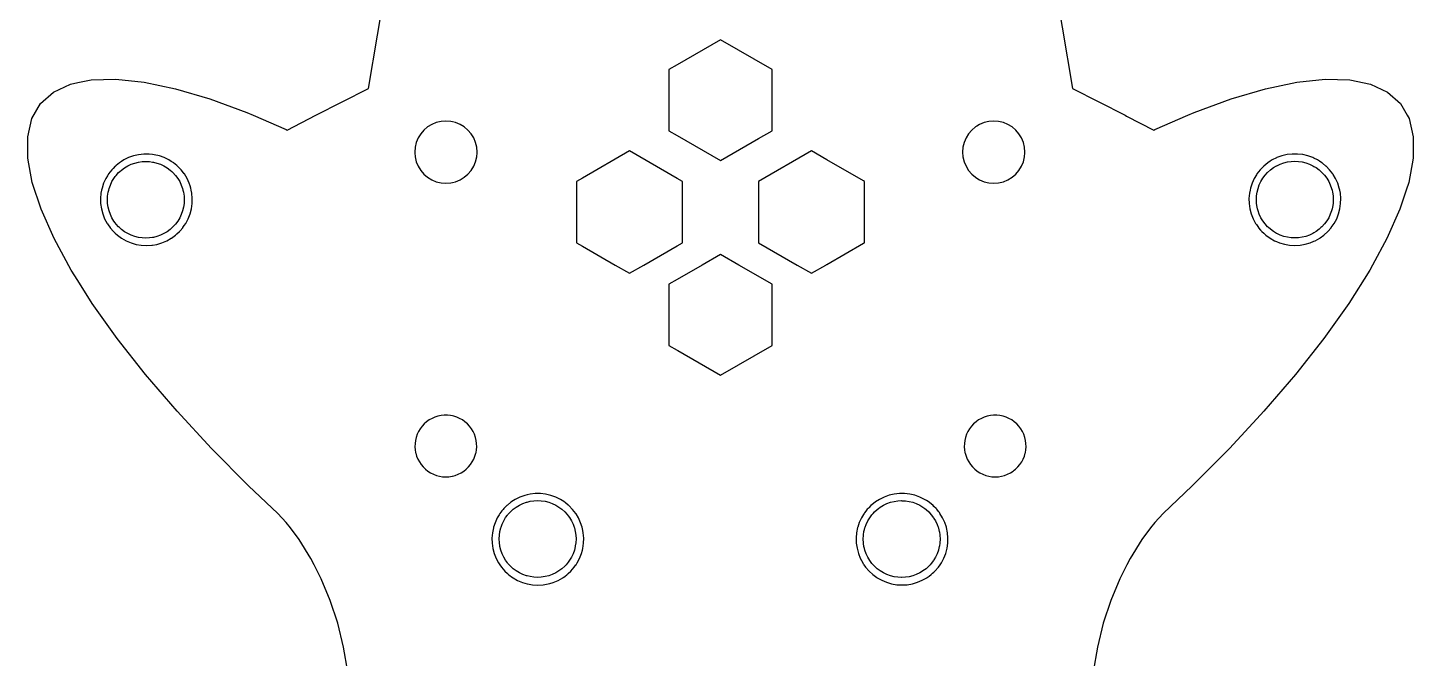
# Model space of a CAD drawing. Header units: millimetres. Extents: x 1 to 77, y 1 to 170.
# Drawn here: x 1 to 76.7, y 85.5 to 120 of the extents above; entities that cross this region are included whole.
import ezdxf

# ---------------------------------------------------------------- set-up
doc = ezdxf.new("R2010")
doc.units = ezdxf.units.MM

msp = doc.modelspace()

# ---------------------------------------------------------------- linework, layer by layer
for points in [[(18.502, 84.747), (18.27, 86.089), (17.949, 87.394), (17.542, 88.645), (17.052, 89.833), (16.662, 90.598), (16.484, 90.945), (15.845, 91.969), (15.358, 92.608), (15.138, 92.899), (14.679, 93.394), (13.08, 94.905), (11.052, 96.952), (9.165, 98.993), (7.44, 101.007), (5.89, 102.976), (4.532, 104.881), (3.736, 106.141), (3.379, 106.704), (2.442, 108.427), (1.729, 110.032), (1.25, 111.505), (1.005, 112.832), (1, 114.001), (1.233, 114.999), (1.705, 115.816), (2.406, 116.446), (3.333, 116.881), (3.736, 116.965), (4.476, 117.119), (5.825, 117.157), (7.367, 116.993), (9.085, 116.629), (10.965, 116.071), (12.987, 115.322), (13.33, 115.174), (15.134, 114.391), (15.18, 114.367), (16.76, 115.174), (19.634, 116.64), (20.119, 119.557), (20.755, 123.366)], [(18.502, 84.747), (18.27, 86.089), (17.949, 87.394), (17.542, 88.645), (17.052, 89.833), (16.662, 90.598), (16.484, 90.945), (15.845, 91.969), (15.358, 92.608), (15.138, 92.899), (14.679, 93.394), (13.08, 94.905), (11.052, 96.952), (9.165, 98.993), (7.44, 101.007), (5.89, 102.976), (4.532, 104.881), (3.736, 106.141), (3.379, 106.704), (2.442, 108.427), (1.729, 110.032), (1.25, 111.505), (1.005, 112.832), (1, 114.001), (1.233, 114.999), (1.705, 115.816), (2.406, 116.446), (3.333, 116.881), (3.736, 116.965), (4.476, 117.119), (5.825, 117.157), (7.367, 116.993), (9.085, 116.629), (10.965, 116.071), (12.987, 115.322), (13.33, 115.174), (15.134, 114.391), (15.18, 114.367), (16.76, 115.174), (19.634, 116.64), (20.119, 119.557), (20.755, 123.366)], [(56.997, 123.366), (58.117, 116.64), (60.992, 115.174), (61.08, 115.128), (62.571, 114.367), (62.618, 114.391), (64.42, 115.174), (64.764, 115.322), (66.787, 116.071), (68.665, 116.629), (69.272, 116.757), (70.383, 116.993), (71.925, 117.157), (73.274, 117.119), (74.417, 116.881), (75.344, 116.446), (76.046, 115.816), (76.415, 115.174), (76.516, 114.999), (76.75, 114.001), (76.744, 112.832), (76.5, 111.505), (76.36, 111.077), (76.019, 110.032), (75.308, 108.427), (74.522, 106.981), (74.371, 106.704), (73.218, 104.881), (71.86, 102.976), (70.31, 101.007), (69.272, 99.796), (68.584, 98.993), (68.396, 98.789), (66.698, 96.952), (64.67, 94.905), (63.072, 93.394), (62.613, 92.899), (62.392, 92.608), (61.907, 91.969), (61.268, 90.945), (61.09, 90.598), (60.699, 89.833), (60.209, 88.645), (59.802, 87.394), (59.481, 86.089), (59.249, 84.747)], [(56.997, 123.366), (58.117, 116.64), (60.992, 115.174), (61.08, 115.128), (62.571, 114.367), (62.618, 114.391), (64.42, 115.174), (64.764, 115.322), (66.787, 116.071), (68.665, 116.629), (69.272, 116.757), (70.383, 116.993), (71.925, 117.157), (73.274, 117.119), (74.417, 116.881), (75.344, 116.446), (76.046, 115.816), (76.415, 115.174), (76.516, 114.999), (76.75, 114.001), (76.744, 112.832), (76.5, 111.505), (76.36, 111.077), (76.019, 110.032), (75.308, 108.427), (74.522, 106.981), (74.371, 106.704), (73.218, 104.881), (71.86, 102.976), (70.31, 101.007), (69.272, 99.796), (68.584, 98.993), (68.396, 98.789), (66.698, 96.952), (64.67, 94.905), (63.072, 93.394), (62.613, 92.899), (62.392, 92.608), (61.907, 91.969), (61.268, 90.945), (61.09, 90.598), (60.699, 89.833), (60.209, 88.645), (59.802, 87.394), (59.481, 86.089), (59.249, 84.747)]]:
    msp.add_lwpolyline(points)
for points in [[(41.693, 114.468), (41.693, 117.672), (38.874, 119.299), (36.504, 117.931), (36.056, 117.672), (36.056, 114.327), (36.504, 114.07), (38.874, 112.7), (40.951, 113.899), (41.693, 114.327)], [(41.693, 114.468), (41.693, 117.672), (38.874, 119.299), (36.504, 117.931), (36.056, 117.672), (36.056, 114.327), (36.504, 114.07), (38.874, 112.7), (40.951, 113.899), (41.693, 114.327)], [(25.485, 113.686), (25.382, 113.932), (25.243, 114.16), (25.069, 114.362), (24.865, 114.537), (24.638, 114.675), (24.393, 114.778), (24.216, 114.821), (24.132, 114.84), (23.865, 114.861), (23.599, 114.84), (23.338, 114.778), (23.093, 114.675), (22.864, 114.537), (22.662, 114.362), (22.488, 114.16), (22.349, 113.932), (22.246, 113.686), (22.184, 113.425), (22.163, 113.159), (22.166, 113.126), (22.184, 112.893), (22.246, 112.632), (22.349, 112.386), (22.488, 112.159), (22.662, 111.956), (22.864, 111.781), (23.093, 111.642), (23.338, 111.54), (23.599, 111.478), (23.865, 111.457), (24.132, 111.478), (24.216, 111.497), (24.393, 111.54), (24.638, 111.642), (24.865, 111.781), (25.069, 111.956), (25.243, 112.159), (25.382, 112.386), (25.485, 112.632), (25.548, 112.893), (25.565, 113.126), (25.568, 113.159), (25.548, 113.425)], [(25.485, 113.686), (25.382, 113.932), (25.243, 114.16), (25.069, 114.362), (24.865, 114.537), (24.638, 114.675), (24.393, 114.778), (24.216, 114.821), (24.132, 114.84), (23.865, 114.861), (23.599, 114.84), (23.338, 114.778), (23.093, 114.675), (22.864, 114.537), (22.662, 114.362), (22.488, 114.16), (22.349, 113.932), (22.246, 113.686), (22.184, 113.425), (22.163, 113.159), (22.166, 113.126), (22.184, 112.893), (22.246, 112.632), (22.349, 112.386), (22.488, 112.159), (22.662, 111.956), (22.864, 111.781), (23.093, 111.642), (23.338, 111.54), (23.599, 111.478), (23.865, 111.457), (24.132, 111.478), (24.216, 111.497), (24.393, 111.54), (24.638, 111.642), (24.865, 111.781), (25.069, 111.956), (25.243, 112.159), (25.382, 112.386), (25.485, 112.632), (25.548, 112.893), (25.565, 113.126), (25.568, 113.159), (25.548, 113.425)], [(55.433, 113.686), (55.331, 113.932), (55.19, 114.16), (55.018, 114.362), (54.816, 114.537), (54.587, 114.675), (54.34, 114.778), (54.08, 114.84), (53.814, 114.861), (53.548, 114.84), (53.287, 114.778), (53.041, 114.675), (52.888, 114.582), (52.813, 114.537), (52.609, 114.362), (52.437, 114.16), (52.297, 113.932), (52.194, 113.686), (52.132, 113.425), (52.111, 113.159), (52.132, 112.893), (52.194, 112.632), (52.297, 112.386), (52.437, 112.159), (52.609, 111.956), (52.813, 111.781), (52.888, 111.735), (53.041, 111.642), (53.287, 111.54), (53.548, 111.478), (53.814, 111.457), (54.08, 111.478), (54.34, 111.54), (54.587, 111.642), (54.816, 111.781), (55.018, 111.956), (55.19, 112.159), (55.331, 112.386), (55.433, 112.632), (55.496, 112.893), (55.513, 113.126), (55.516, 113.159), (55.496, 113.425)], [(55.433, 113.686), (55.331, 113.932), (55.19, 114.16), (55.018, 114.362), (54.816, 114.537), (54.587, 114.675), (54.34, 114.778), (54.08, 114.84), (53.814, 114.861), (53.548, 114.84), (53.287, 114.778), (53.041, 114.675), (52.888, 114.582), (52.813, 114.537), (52.609, 114.362), (52.437, 114.16), (52.297, 113.932), (52.194, 113.686), (52.132, 113.425), (52.111, 113.159), (52.132, 112.893), (52.194, 112.632), (52.297, 112.386), (52.437, 112.159), (52.609, 111.956), (52.813, 111.781), (52.888, 111.735), (53.041, 111.642), (53.287, 111.54), (53.548, 111.478), (53.814, 111.457), (54.08, 111.478), (54.34, 111.54), (54.587, 111.642), (54.816, 111.781), (55.018, 111.956), (55.19, 112.159), (55.331, 112.386), (55.433, 112.632), (55.496, 112.893), (55.513, 113.126), (55.516, 113.159), (55.496, 113.425)], [(9.152, 112.427), (8.966, 112.579), (8.954, 112.587), (8.848, 112.655), (8.724, 112.733), (8.468, 112.86), (8.198, 112.955), (7.92, 113.02), (7.831, 113.031), (7.634, 113.053), (7.346, 113.053), (7.062, 113.02), (6.783, 112.955), (6.513, 112.86), (6.256, 112.733), (6.132, 112.655), (6.015, 112.579), (6.012, 112.577), (5.837, 112.434), (5.793, 112.398), (5.784, 112.389), (5.665, 112.267), (5.593, 112.193), (5.511, 112.087), (5.418, 111.967), (5.372, 111.89), (5.358, 111.868), (5.27, 111.723), (5.151, 111.463), (5.062, 111.19), (5.04, 111.077), (5.005, 110.91), (4.98, 110.626), (4.988, 110.341), (5.028, 110.057), (5.101, 109.781), (5.206, 109.516), (5.34, 109.262), (5.358, 109.236), (5.427, 109.136), (5.5, 109.029), (5.503, 109.026), (5.69, 108.81), (5.784, 108.724), (5.901, 108.617), (6.127, 108.454), (6.134, 108.449), (6.383, 108.308), (6.648, 108.198), (6.922, 108.117), (7.204, 108.069), (7.49, 108.052), (7.778, 108.069), (7.831, 108.078), (8.059, 108.117), (8.334, 108.198), (8.598, 108.308), (8.848, 108.449), (8.855, 108.454), (9.08, 108.617), (9.152, 108.683), (9.291, 108.81), (9.335, 108.861), (9.48, 109.026), (9.481, 109.029), (9.558, 109.142), (9.641, 109.262), (9.774, 109.516), (9.879, 109.781), (9.881, 109.785), (9.952, 110.057), (9.992, 110.341), (10, 110.626), (9.976, 110.91), (9.943, 111.077), (9.919, 111.19), (9.881, 111.309), (9.83, 111.463), (9.711, 111.723), (9.564, 111.967), (9.558, 111.974), (9.459, 112.102), (9.389, 112.193), (9.187, 112.398)], [(9.152, 112.427), (8.966, 112.579), (8.954, 112.587), (8.848, 112.655), (8.724, 112.733), (8.468, 112.86), (8.198, 112.955), (7.92, 113.02), (7.831, 113.031), (7.634, 113.053), (7.346, 113.053), (7.062, 113.02), (6.783, 112.955), (6.513, 112.86), (6.256, 112.733), (6.132, 112.655), (6.015, 112.579), (6.012, 112.577), (5.837, 112.434), (5.793, 112.398), (5.784, 112.389), (5.665, 112.267), (5.593, 112.193), (5.511, 112.087), (5.418, 111.967), (5.372, 111.89), (5.358, 111.868), (5.27, 111.723), (5.151, 111.463), (5.062, 111.19), (5.04, 111.077), (5.005, 110.91), (4.98, 110.626), (4.988, 110.341), (5.028, 110.057), (5.101, 109.781), (5.206, 109.516), (5.34, 109.262), (5.358, 109.236), (5.427, 109.136), (5.5, 109.029), (5.503, 109.026), (5.69, 108.81), (5.784, 108.724), (5.901, 108.617), (6.127, 108.454), (6.134, 108.449), (6.383, 108.308), (6.648, 108.198), (6.922, 108.117), (7.204, 108.069), (7.49, 108.052), (7.778, 108.069), (7.831, 108.078), (8.059, 108.117), (8.334, 108.198), (8.598, 108.308), (8.848, 108.449), (8.855, 108.454), (9.08, 108.617), (9.152, 108.683), (9.291, 108.81), (9.335, 108.861), (9.48, 109.026), (9.481, 109.029), (9.558, 109.142), (9.641, 109.262), (9.774, 109.516), (9.879, 109.781), (9.881, 109.785), (9.952, 110.057), (9.992, 110.341), (10, 110.626), (9.976, 110.91), (9.943, 111.077), (9.919, 111.19), (9.881, 111.309), (9.83, 111.463), (9.711, 111.723), (9.564, 111.967), (9.558, 111.974), (9.459, 112.102), (9.389, 112.193), (9.187, 112.398)], [(31.326, 111.737), (31.003, 111.551), (31.003, 108.205), (31.326, 108.019), (33.124, 106.981), (33.901, 106.532), (34.678, 106.981), (36.504, 108.035), (36.799, 108.205), (36.799, 111.551), (36.504, 111.722), (33.901, 113.224)], [(31.326, 111.737), (31.003, 111.551), (31.003, 108.205), (31.326, 108.019), (33.124, 106.981), (33.901, 106.532), (34.678, 106.981), (36.504, 108.035), (36.799, 108.205), (36.799, 111.551), (36.504, 111.722), (33.901, 113.224)], [(44.697, 107.021), (46.693, 108.175), (46.747, 108.205), (46.747, 111.551), (46.693, 111.582), (44.697, 112.735), (43.849, 113.224), (40.951, 111.551), (40.951, 108.205), (43.071, 106.981), (43.849, 106.532), (44.626, 106.981), (44.673, 107.009)], [(44.697, 107.021), (46.693, 108.175), (46.747, 108.205), (46.747, 111.551), (46.693, 111.582), (44.697, 112.735), (43.849, 113.224), (40.951, 111.551), (40.951, 108.205), (43.071, 106.981), (43.849, 106.532), (44.626, 106.981), (44.673, 107.009)], [(71.785, 112.554), (71.752, 112.58), (71.622, 112.663), (71.511, 112.735), (71.32, 112.828), (71.254, 112.86), (70.984, 112.956), (70.704, 113.021), (70.42, 113.054), (70.132, 113.054), (69.848, 113.021), (69.569, 112.956), (69.299, 112.86), (69.272, 112.848), (69.041, 112.735), (68.93, 112.663), (68.8, 112.58), (68.578, 112.4), (68.38, 112.194), (68.203, 111.969), (68.173, 111.919), (68.054, 111.723), (67.936, 111.464), (67.849, 111.191), (67.826, 111.077), (67.793, 110.912), (67.766, 110.628), (67.775, 110.341), (67.814, 110.058), (67.816, 110.053), (67.888, 109.783), (67.992, 109.517), (68.126, 109.263), (68.173, 109.194), (68.244, 109.091), (68.287, 109.029), (68.289, 109.028), (68.406, 108.891), (68.475, 108.811), (68.571, 108.723), (68.687, 108.619), (68.757, 108.567), (68.901, 108.464), (68.918, 108.45), (69.168, 108.31), (69.272, 108.266), (69.432, 108.198), (69.708, 108.118), (69.99, 108.07), (70.276, 108.053), (70.563, 108.07), (70.845, 108.118), (71.121, 108.198), (71.32, 108.282), (71.384, 108.31), (71.635, 108.45), (71.652, 108.464), (71.866, 108.619), (72.077, 108.811), (72.265, 109.028), (72.266, 109.029), (72.373, 109.185), (72.427, 109.263), (72.561, 109.517), (72.664, 109.783), (72.736, 110.053), (72.737, 110.058), (72.778, 110.341), (72.786, 110.628), (72.762, 110.912), (72.729, 111.077), (72.705, 111.191), (72.616, 111.464), (72.497, 111.723), (72.373, 111.928), (72.348, 111.969), (72.173, 112.194), (71.978, 112.397), (71.974, 112.4)], [(71.785, 112.554), (71.752, 112.58), (71.622, 112.663), (71.511, 112.735), (71.32, 112.828), (71.254, 112.86), (70.984, 112.956), (70.704, 113.021), (70.42, 113.054), (70.132, 113.054), (69.848, 113.021), (69.569, 112.956), (69.299, 112.86), (69.272, 112.848), (69.041, 112.735), (68.93, 112.663), (68.8, 112.58), (68.578, 112.4), (68.38, 112.194), (68.203, 111.969), (68.173, 111.919), (68.054, 111.723), (67.936, 111.464), (67.849, 111.191), (67.826, 111.077), (67.793, 110.912), (67.766, 110.628), (67.775, 110.341), (67.814, 110.058), (67.816, 110.053), (67.888, 109.783), (67.992, 109.517), (68.126, 109.263), (68.173, 109.194), (68.244, 109.091), (68.287, 109.029), (68.289, 109.028), (68.406, 108.891), (68.475, 108.811), (68.571, 108.723), (68.687, 108.619), (68.757, 108.567), (68.901, 108.464), (68.918, 108.45), (69.168, 108.31), (69.272, 108.266), (69.432, 108.198), (69.708, 108.118), (69.99, 108.07), (70.276, 108.053), (70.563, 108.07), (70.845, 108.118), (71.121, 108.198), (71.32, 108.282), (71.384, 108.31), (71.635, 108.45), (71.652, 108.464), (71.866, 108.619), (72.077, 108.811), (72.265, 109.028), (72.266, 109.029), (72.373, 109.185), (72.427, 109.263), (72.561, 109.517), (72.664, 109.783), (72.736, 110.053), (72.737, 110.058), (72.778, 110.341), (72.786, 110.628), (72.762, 110.912), (72.729, 111.077), (72.705, 111.191), (72.616, 111.464), (72.497, 111.723), (72.373, 111.928), (72.348, 111.969), (72.173, 112.194), (71.978, 112.397), (71.974, 112.4)], [(9.468, 111.163), (9.489, 111.077), (9.518, 110.964), (9.548, 110.76), (9.558, 110.555), (9.548, 110.348), (9.518, 110.144), (9.468, 109.944), (9.398, 109.751), (9.31, 109.565), (9.204, 109.387), (9.083, 109.222), (8.943, 109.069), (8.899, 109.029), (8.791, 108.93), (8.625, 108.807), (8.447, 108.702), (8.261, 108.613), (8.068, 108.544), (7.869, 108.494), (7.831, 108.489), (7.665, 108.464), (7.458, 108.454), (7.253, 108.464), (7.049, 108.494), (6.849, 108.544), (6.655, 108.613), (6.468, 108.702), (6.292, 108.807), (6.125, 108.93), (6.017, 109.029), (5.972, 109.069), (5.835, 109.222), (5.784, 109.291), (5.712, 109.387), (5.606, 109.565), (5.518, 109.751), (5.449, 109.944), (5.399, 110.144), (5.367, 110.348), (5.358, 110.555), (5.367, 110.76), (5.399, 110.964), (5.428, 111.077), (5.449, 111.163), (5.518, 111.358), (5.606, 111.544), (5.712, 111.72), (5.784, 111.818), (5.835, 111.887), (5.972, 112.039), (6.043, 112.102), (6.125, 112.178), (6.292, 112.301), (6.468, 112.407), (6.655, 112.495), (6.849, 112.564), (7.049, 112.613), (7.253, 112.644), (7.458, 112.655), (7.665, 112.644), (7.831, 112.619), (7.869, 112.613), (8.068, 112.564), (8.261, 112.495), (8.447, 112.407), (8.625, 112.301), (8.791, 112.178), (8.873, 112.102), (8.943, 112.039), (9.083, 111.887), (9.204, 111.72), (9.31, 111.544), (9.398, 111.358)], [(9.468, 111.163), (9.489, 111.077), (9.518, 110.964), (9.548, 110.76), (9.558, 110.555), (9.548, 110.348), (9.518, 110.144), (9.468, 109.944), (9.398, 109.751), (9.31, 109.565), (9.204, 109.387), (9.083, 109.222), (8.943, 109.069), (8.899, 109.029), (8.791, 108.93), (8.625, 108.807), (8.447, 108.702), (8.261, 108.613), (8.068, 108.544), (7.869, 108.494), (7.831, 108.489), (7.665, 108.464), (7.458, 108.454), (7.253, 108.464), (7.049, 108.494), (6.849, 108.544), (6.655, 108.613), (6.468, 108.702), (6.292, 108.807), (6.125, 108.93), (6.017, 109.029), (5.972, 109.069), (5.835, 109.222), (5.784, 109.291), (5.712, 109.387), (5.606, 109.565), (5.518, 109.751), (5.449, 109.944), (5.399, 110.144), (5.367, 110.348), (5.358, 110.555), (5.367, 110.76), (5.399, 110.964), (5.428, 111.077), (5.449, 111.163), (5.518, 111.358), (5.606, 111.544), (5.712, 111.72), (5.784, 111.818), (5.835, 111.887), (5.972, 112.039), (6.043, 112.102), (6.125, 112.178), (6.292, 112.301), (6.468, 112.407), (6.655, 112.495), (6.849, 112.564), (7.049, 112.613), (7.253, 112.644), (7.458, 112.655), (7.665, 112.644), (7.831, 112.619), (7.869, 112.613), (8.068, 112.564), (8.261, 112.495), (8.447, 112.407), (8.625, 112.301), (8.791, 112.178), (8.873, 112.102), (8.943, 112.039), (9.083, 111.887), (9.204, 111.72), (9.31, 111.544), (9.398, 111.358)], [(72.284, 111.172), (72.307, 111.077), (72.333, 110.972), (72.364, 110.769), (72.373, 110.563), (72.364, 110.357), (72.333, 110.153), (72.308, 110.053), (72.284, 109.954), (72.213, 109.759), (72.125, 109.574), (72.019, 109.397), (71.896, 109.232), (71.759, 109.079), (71.703, 109.029), (71.606, 108.94), (71.44, 108.817), (71.32, 108.745), (71.262, 108.712), (71.077, 108.624), (70.884, 108.554), (70.682, 108.504), (70.478, 108.473), (70.273, 108.464), (70.066, 108.473), (69.864, 108.504), (69.664, 108.554), (69.47, 108.624), (69.284, 108.712), (69.272, 108.718), (69.107, 108.817), (68.94, 108.94), (68.841, 109.029), (68.788, 109.079), (68.65, 109.232), (68.527, 109.397), (68.421, 109.574), (68.333, 109.759), (68.264, 109.954), (68.239, 110.053), (68.214, 110.153), (68.182, 110.357), (68.173, 110.563), (68.182, 110.769), (68.214, 110.972), (68.263, 111.165), (68.264, 111.172), (68.333, 111.366), (68.421, 111.553), (68.527, 111.73), (68.65, 111.895), (68.788, 112.048), (68.94, 112.186), (69.107, 112.31), (69.272, 112.409), (69.284, 112.415), (69.47, 112.503), (69.664, 112.572), (69.864, 112.623), (70.066, 112.653), (70.273, 112.663), (70.478, 112.653), (70.682, 112.623), (70.884, 112.572), (71.077, 112.503), (71.262, 112.415), (71.32, 112.382), (71.44, 112.31), (71.606, 112.186), (71.759, 112.048), (71.896, 111.895), (72.019, 111.73), (72.125, 111.553), (72.213, 111.366)], [(72.284, 111.172), (72.307, 111.077), (72.333, 110.972), (72.364, 110.769), (72.373, 110.563), (72.364, 110.357), (72.333, 110.153), (72.308, 110.053), (72.284, 109.954), (72.213, 109.759), (72.125, 109.574), (72.019, 109.397), (71.896, 109.232), (71.759, 109.079), (71.703, 109.029), (71.606, 108.94), (71.44, 108.817), (71.32, 108.745), (71.262, 108.712), (71.077, 108.624), (70.884, 108.554), (70.682, 108.504), (70.478, 108.473), (70.273, 108.464), (70.066, 108.473), (69.864, 108.504), (69.664, 108.554), (69.47, 108.624), (69.284, 108.712), (69.272, 108.718), (69.107, 108.817), (68.94, 108.94), (68.841, 109.029), (68.788, 109.079), (68.65, 109.232), (68.527, 109.397), (68.421, 109.574), (68.333, 109.759), (68.264, 109.954), (68.239, 110.053), (68.214, 110.153), (68.182, 110.357), (68.173, 110.563), (68.182, 110.769), (68.214, 110.972), (68.263, 111.165), (68.264, 111.172), (68.333, 111.366), (68.421, 111.553), (68.527, 111.73), (68.65, 111.895), (68.788, 112.048), (68.94, 112.186), (69.107, 112.31), (69.272, 112.409), (69.284, 112.415), (69.47, 112.503), (69.664, 112.572), (69.864, 112.623), (70.066, 112.653), (70.273, 112.663), (70.478, 112.653), (70.682, 112.623), (70.884, 112.572), (71.077, 112.503), (71.262, 112.415), (71.32, 112.382), (71.44, 112.31), (71.606, 112.186), (71.759, 112.048), (71.896, 111.895), (72.019, 111.73), (72.125, 111.553), (72.213, 111.366)], [(41.693, 105.932), (39.876, 106.981), (38.874, 107.56), (37.874, 106.981), (36.504, 106.19), (36.056, 105.932), (36.056, 102.588), (36.504, 102.329), (36.536, 102.311), (38.874, 100.962), (41.693, 102.588)], [(41.693, 105.932), (39.876, 106.981), (38.874, 107.56), (37.874, 106.981), (36.504, 106.19), (36.056, 105.932), (36.056, 102.588), (36.504, 102.329), (36.536, 102.311), (38.874, 100.962), (41.693, 102.588)], [(25.349, 97.885), (25.259, 98.034), (25.155, 98.173), (25.038, 98.301), (24.907, 98.414), (24.765, 98.516), (24.615, 98.601), (24.455, 98.67), (24.289, 98.724), (24.216, 98.739), (24.118, 98.76), (23.946, 98.778), (23.773, 98.778), (23.599, 98.76), (23.429, 98.724), (23.263, 98.67), (23.104, 98.601), (22.953, 98.516), (22.811, 98.414), (22.68, 98.301), (22.563, 98.173), (22.458, 98.034), (22.368, 97.885), (22.313, 97.765), (22.295, 97.728), (22.237, 97.562), (22.197, 97.393), (22.175, 97.222), (22.171, 97.047), (22.184, 96.875), (22.208, 96.741), (22.215, 96.704), (22.264, 96.537), (22.328, 96.376), (22.411, 96.222), (22.507, 96.077), (22.621, 95.945), (22.745, 95.822), (22.877, 95.717), (22.88, 95.714), (23.027, 95.622), (23.183, 95.544), (23.345, 95.483), (23.513, 95.439), (23.684, 95.411), (23.859, 95.403), (24.032, 95.411), (24.204, 95.439), (24.216, 95.442), (24.372, 95.483), (24.535, 95.544), (24.69, 95.622), (24.836, 95.714), (24.973, 95.822), (25.098, 95.945), (25.208, 96.077), (25.306, 96.222), (25.388, 96.376), (25.452, 96.537), (25.502, 96.704), (25.509, 96.741), (25.534, 96.875), (25.546, 97.047), (25.542, 97.222), (25.52, 97.393), (25.48, 97.562), (25.423, 97.728)], [(25.349, 97.885), (25.259, 98.034), (25.155, 98.173), (25.038, 98.301), (24.907, 98.414), (24.765, 98.516), (24.615, 98.601), (24.455, 98.67), (24.289, 98.724), (24.216, 98.739), (24.118, 98.76), (23.946, 98.778), (23.773, 98.778), (23.599, 98.76), (23.429, 98.724), (23.263, 98.67), (23.104, 98.601), (22.953, 98.516), (22.811, 98.414), (22.68, 98.301), (22.563, 98.173), (22.458, 98.034), (22.368, 97.885), (22.313, 97.765), (22.295, 97.728), (22.237, 97.562), (22.197, 97.393), (22.175, 97.222), (22.171, 97.047), (22.184, 96.875), (22.208, 96.741), (22.215, 96.704), (22.264, 96.537), (22.328, 96.376), (22.411, 96.222), (22.507, 96.077), (22.621, 95.945), (22.745, 95.822), (22.877, 95.717), (22.88, 95.714), (23.027, 95.622), (23.183, 95.544), (23.345, 95.483), (23.513, 95.439), (23.684, 95.411), (23.859, 95.403), (24.032, 95.411), (24.204, 95.439), (24.216, 95.442), (24.372, 95.483), (24.535, 95.544), (24.69, 95.622), (24.836, 95.714), (24.973, 95.822), (25.098, 95.945), (25.208, 96.077), (25.306, 96.222), (25.388, 96.376), (25.452, 96.537), (25.502, 96.704), (25.509, 96.741), (25.534, 96.875), (25.546, 97.047), (25.542, 97.222), (25.52, 97.393), (25.48, 97.562), (25.423, 97.728)], [(55.383, 97.885), (55.292, 98.034), (55.189, 98.173), (55.07, 98.301), (54.939, 98.414), (54.936, 98.417), (54.798, 98.516), (54.647, 98.601), (54.488, 98.67), (54.322, 98.724), (54.151, 98.76), (53.979, 98.778), (53.806, 98.778), (53.632, 98.76), (53.462, 98.724), (53.297, 98.67), (53.137, 98.601), (52.985, 98.516), (52.888, 98.446), (52.844, 98.414), (52.714, 98.301), (52.596, 98.173), (52.491, 98.034), (52.403, 97.885), (52.328, 97.728), (52.27, 97.562), (52.231, 97.393), (52.208, 97.222), (52.204, 97.047), (52.218, 96.875), (52.241, 96.741), (52.248, 96.704), (52.298, 96.537), (52.363, 96.376), (52.445, 96.222), (52.542, 96.077), (52.653, 95.945), (52.777, 95.822), (52.888, 95.735), (52.914, 95.714), (53.061, 95.622), (53.216, 95.544), (53.38, 95.483), (53.547, 95.439), (53.718, 95.411), (53.892, 95.403), (54.066, 95.411), (54.238, 95.439), (54.407, 95.483), (54.568, 95.544), (54.725, 95.622), (54.871, 95.714), (54.936, 95.765), (55.007, 95.822), (55.131, 95.945), (55.243, 96.077), (55.341, 96.222), (55.421, 96.376), (55.487, 96.537), (55.536, 96.704), (55.543, 96.741), (55.567, 96.875), (55.581, 97.047), (55.576, 97.222), (55.553, 97.393), (55.513, 97.562), (55.456, 97.728)], [(55.383, 97.885), (55.292, 98.034), (55.189, 98.173), (55.07, 98.301), (54.939, 98.414), (54.936, 98.417), (54.798, 98.516), (54.647, 98.601), (54.488, 98.67), (54.322, 98.724), (54.151, 98.76), (53.979, 98.778), (53.806, 98.778), (53.632, 98.76), (53.462, 98.724), (53.297, 98.67), (53.137, 98.601), (52.985, 98.516), (52.888, 98.446), (52.844, 98.414), (52.714, 98.301), (52.596, 98.173), (52.491, 98.034), (52.403, 97.885), (52.328, 97.728), (52.27, 97.562), (52.231, 97.393), (52.208, 97.222), (52.204, 97.047), (52.218, 96.875), (52.241, 96.741), (52.248, 96.704), (52.298, 96.537), (52.363, 96.376), (52.445, 96.222), (52.542, 96.077), (52.653, 95.945), (52.777, 95.822), (52.888, 95.735), (52.914, 95.714), (53.061, 95.622), (53.216, 95.544), (53.38, 95.483), (53.547, 95.439), (53.718, 95.411), (53.892, 95.403), (54.066, 95.411), (54.238, 95.439), (54.407, 95.483), (54.568, 95.544), (54.725, 95.622), (54.871, 95.714), (54.936, 95.765), (55.007, 95.822), (55.131, 95.945), (55.243, 96.077), (55.341, 96.222), (55.421, 96.376), (55.487, 96.537), (55.536, 96.704), (55.543, 96.741), (55.567, 96.875), (55.581, 97.047), (55.576, 97.222), (55.553, 97.393), (55.513, 97.562), (55.456, 97.728)], [(26.924, 93.537), (26.817, 93.398), (26.777, 93.333), (26.775, 93.331), (26.668, 93.154), (26.549, 92.893), (26.469, 92.645), (26.461, 92.622), (26.405, 92.341), (26.378, 92.057), (26.387, 91.772), (26.409, 91.622), (26.428, 91.488), (26.501, 91.212), (26.604, 90.945), (26.739, 90.693), (26.775, 90.641), (26.804, 90.598), (26.901, 90.457), (27.088, 90.241), (27.229, 90.114), (27.3, 90.048), (27.497, 89.906), (27.532, 89.88), (27.781, 89.739), (28.044, 89.629), (28.312, 89.55), (28.32, 89.548), (28.602, 89.499), (28.889, 89.483), (29.174, 89.499), (29.457, 89.548), (29.545, 89.574), (29.732, 89.629), (29.996, 89.739), (30.247, 89.88), (30.281, 89.906), (30.36, 89.962), (30.382, 89.979), (30.478, 90.048), (30.546, 90.111), (30.689, 90.241), (30.876, 90.457), (30.973, 90.598), (30.976, 90.6), (31.038, 90.693), (31.173, 90.945), (31.276, 91.212), (31.326, 91.398), (31.349, 91.488), (31.368, 91.622), (31.39, 91.772), (31.399, 92.057), (31.374, 92.341), (31.326, 92.582), (31.317, 92.622), (31.309, 92.645), (31.228, 92.893), (31.109, 93.154), (30.976, 93.375), (30.96, 93.398), (30.785, 93.624), (30.586, 93.829), (30.546, 93.862), (30.398, 93.982), (30.364, 94.01), (30.36, 94.013), (30.215, 94.105), (30.123, 94.164), (29.866, 94.291), (29.596, 94.386), (29.316, 94.452), (29.032, 94.484), (28.746, 94.484), (28.461, 94.452), (28.312, 94.416), (28.182, 94.386), (27.912, 94.291), (27.655, 94.164), (27.562, 94.105), (27.413, 94.01), (27.229, 93.86), (27.191, 93.829), (27.034, 93.67), (26.992, 93.624)], [(26.924, 93.537), (26.817, 93.398), (26.777, 93.333), (26.775, 93.331), (26.668, 93.154), (26.549, 92.893), (26.469, 92.645), (26.461, 92.622), (26.405, 92.341), (26.378, 92.057), (26.387, 91.772), (26.409, 91.622), (26.428, 91.488), (26.501, 91.212), (26.604, 90.945), (26.739, 90.693), (26.775, 90.641), (26.804, 90.598), (26.901, 90.457), (27.088, 90.241), (27.229, 90.114), (27.3, 90.048), (27.497, 89.906), (27.532, 89.88), (27.781, 89.739), (28.044, 89.629), (28.312, 89.55), (28.32, 89.548), (28.602, 89.499), (28.889, 89.483), (29.174, 89.499), (29.457, 89.548), (29.545, 89.574), (29.732, 89.629), (29.996, 89.739), (30.247, 89.88), (30.281, 89.906), (30.36, 89.962), (30.382, 89.979), (30.478, 90.048), (30.546, 90.111), (30.689, 90.241), (30.876, 90.457), (30.973, 90.598), (30.976, 90.6), (31.038, 90.693), (31.173, 90.945), (31.276, 91.212), (31.326, 91.398), (31.349, 91.488), (31.368, 91.622), (31.39, 91.772), (31.399, 92.057), (31.374, 92.341), (31.326, 92.582), (31.317, 92.622), (31.309, 92.645), (31.228, 92.893), (31.109, 93.154), (30.976, 93.375), (30.96, 93.398), (30.785, 93.624), (30.586, 93.829), (30.546, 93.862), (30.398, 93.982), (30.364, 94.01), (30.36, 94.013), (30.215, 94.105), (30.123, 94.164), (29.866, 94.291), (29.596, 94.386), (29.316, 94.452), (29.032, 94.484), (28.746, 94.484), (28.461, 94.452), (28.312, 94.416), (28.182, 94.386), (27.912, 94.291), (27.655, 94.164), (27.562, 94.105), (27.413, 94.01), (27.229, 93.86), (27.191, 93.829), (27.034, 93.67), (26.992, 93.624)], [(27.129, 93.172), (27.229, 93.305), (27.251, 93.337), (27.39, 93.49), (27.541, 93.628), (27.598, 93.67), (27.708, 93.752), (27.885, 93.857), (28.071, 93.945), (28.265, 94.014), (28.312, 94.026), (28.465, 94.065), (28.669, 94.095), (28.875, 94.105), (29.079, 94.095), (29.283, 94.065), (29.485, 94.014), (29.677, 93.945), (29.865, 93.857), (30.041, 93.752), (30.207, 93.628), (30.36, 93.49), (30.497, 93.337), (30.546, 93.273), (30.621, 93.172), (30.727, 92.995), (30.816, 92.808), (30.873, 92.645), (30.885, 92.614), (30.934, 92.414), (30.965, 92.21), (30.976, 92.006), (30.965, 91.799), (30.938, 91.622), (30.934, 91.595), (30.885, 91.396), (30.816, 91.201), (30.727, 91.015), (30.621, 90.839), (30.546, 90.737), (30.497, 90.672), (30.43, 90.598), (30.36, 90.521), (30.207, 90.381), (30.041, 90.259), (29.865, 90.154), (29.677, 90.065), (29.485, 89.995), (29.283, 89.946), (29.079, 89.916), (28.875, 89.906), (28.669, 89.916), (28.465, 89.946), (28.312, 89.983), (28.265, 89.995), (28.071, 90.065), (27.885, 90.154), (27.708, 90.259), (27.541, 90.381), (27.39, 90.521), (27.319, 90.598), (27.251, 90.672), (27.229, 90.704), (27.129, 90.839), (27.023, 91.015), (26.935, 91.201), (26.865, 91.396), (26.815, 91.595), (26.811, 91.622), (26.785, 91.799), (26.775, 92.006), (26.785, 92.21), (26.815, 92.414), (26.865, 92.614), (26.876, 92.645), (26.935, 92.808), (27.023, 92.995)], [(27.129, 93.172), (27.229, 93.305), (27.251, 93.337), (27.39, 93.49), (27.541, 93.628), (27.598, 93.67), (27.708, 93.752), (27.885, 93.857), (28.071, 93.945), (28.265, 94.014), (28.312, 94.026), (28.465, 94.065), (28.669, 94.095), (28.875, 94.105), (29.079, 94.095), (29.283, 94.065), (29.485, 94.014), (29.677, 93.945), (29.865, 93.857), (30.041, 93.752), (30.207, 93.628), (30.36, 93.49), (30.497, 93.337), (30.546, 93.273), (30.621, 93.172), (30.727, 92.995), (30.816, 92.808), (30.873, 92.645), (30.885, 92.614), (30.934, 92.414), (30.965, 92.21), (30.976, 92.006), (30.965, 91.799), (30.938, 91.622), (30.934, 91.595), (30.885, 91.396), (30.816, 91.201), (30.727, 91.015), (30.621, 90.839), (30.546, 90.737), (30.497, 90.672), (30.43, 90.598), (30.36, 90.521), (30.207, 90.381), (30.041, 90.259), (29.865, 90.154), (29.677, 90.065), (29.485, 89.995), (29.283, 89.946), (29.079, 89.916), (28.875, 89.906), (28.669, 89.916), (28.465, 89.946), (28.312, 89.983), (28.265, 89.995), (28.071, 90.065), (27.885, 90.154), (27.708, 90.259), (27.541, 90.381), (27.39, 90.521), (27.319, 90.598), (27.251, 90.672), (27.229, 90.704), (27.129, 90.839), (27.023, 91.015), (26.935, 91.201), (26.865, 91.396), (26.815, 91.595), (26.811, 91.622), (26.785, 91.799), (26.775, 92.006), (26.785, 92.21), (26.815, 92.414), (26.865, 92.614), (26.876, 92.645), (26.935, 92.808), (27.023, 92.995)], [(46.678, 90.654), (46.693, 90.634), (46.718, 90.598), (46.81, 90.464), (46.998, 90.248), (47.209, 90.054), (47.42, 89.901), (47.441, 89.885), (47.691, 89.746), (47.954, 89.635), (48.23, 89.553), (48.512, 89.505), (48.792, 89.489), (48.799, 89.489), (49.084, 89.505), (49.368, 89.553), (49.643, 89.635), (49.907, 89.746), (50.157, 89.885), (50.177, 89.901), (50.278, 89.973), (50.388, 90.054), (50.472, 90.13), (50.54, 90.191), (50.546, 90.198), (50.6, 90.248), (50.786, 90.463), (50.788, 90.464), (50.791, 90.468), (50.88, 90.598), (50.949, 90.699), (51.082, 90.952), (51.187, 91.218), (51.26, 91.495), (51.302, 91.777), (51.308, 92.063), (51.284, 92.348), (51.227, 92.627), (51.222, 92.645), (51.139, 92.899), (51.02, 93.159), (50.872, 93.404), (50.84, 93.445), (50.791, 93.509), (50.697, 93.629), (50.658, 93.67), (50.546, 93.784), (50.497, 93.835), (50.293, 94.002), (50.275, 94.015), (50.143, 94.101), (50.034, 94.171), (49.776, 94.296), (49.506, 94.393), (49.228, 94.458), (48.942, 94.49), (48.654, 94.49), (48.37, 94.458), (48.091, 94.393), (47.821, 94.296), (47.564, 94.171), (47.347, 94.031), (47.324, 94.015), (47.161, 93.883), (47.102, 93.835), (46.984, 93.715), (46.94, 93.67), (46.901, 93.629), (46.819, 93.523), (46.744, 93.427), (46.727, 93.404), (46.693, 93.35), (46.578, 93.159), (46.459, 92.899), (46.377, 92.645), (46.369, 92.627), (46.313, 92.348), (46.29, 92.063), (46.296, 91.777), (46.338, 91.495), (46.411, 91.218), (46.515, 90.952), (46.648, 90.699)], [(46.678, 90.654), (46.693, 90.634), (46.718, 90.598), (46.81, 90.464), (46.998, 90.248), (47.209, 90.054), (47.42, 89.901), (47.441, 89.885), (47.691, 89.746), (47.954, 89.635), (48.23, 89.553), (48.512, 89.505), (48.792, 89.489), (48.799, 89.489), (49.084, 89.505), (49.368, 89.553), (49.643, 89.635), (49.907, 89.746), (50.157, 89.885), (50.177, 89.901), (50.278, 89.973), (50.388, 90.054), (50.472, 90.13), (50.54, 90.191), (50.546, 90.198), (50.6, 90.248), (50.786, 90.463), (50.788, 90.464), (50.791, 90.468), (50.88, 90.598), (50.949, 90.699), (51.082, 90.952), (51.187, 91.218), (51.26, 91.495), (51.302, 91.777), (51.308, 92.063), (51.284, 92.348), (51.227, 92.627), (51.222, 92.645), (51.139, 92.899), (51.02, 93.159), (50.872, 93.404), (50.84, 93.445), (50.791, 93.509), (50.697, 93.629), (50.658, 93.67), (50.546, 93.784), (50.497, 93.835), (50.293, 94.002), (50.275, 94.015), (50.143, 94.101), (50.034, 94.171), (49.776, 94.296), (49.506, 94.393), (49.228, 94.458), (48.942, 94.49), (48.654, 94.49), (48.37, 94.458), (48.091, 94.393), (47.821, 94.296), (47.564, 94.171), (47.347, 94.031), (47.324, 94.015), (47.161, 93.883), (47.102, 93.835), (46.984, 93.715), (46.94, 93.67), (46.901, 93.629), (46.819, 93.523), (46.744, 93.427), (46.727, 93.404), (46.693, 93.35), (46.578, 93.159), (46.459, 92.899), (46.377, 92.645), (46.369, 92.627), (46.313, 92.348), (46.29, 92.063), (46.296, 91.777), (46.338, 91.495), (46.411, 91.218), (46.515, 90.952), (46.648, 90.699)], [(50.879, 92.001), (50.867, 91.794), (50.84, 91.611), (50.837, 91.59), (50.791, 91.404), (50.788, 91.392), (50.717, 91.196), (50.631, 91.01), (50.546, 90.871), (50.524, 90.833), (50.4, 90.668), (50.337, 90.598), (50.263, 90.515), (50.152, 90.416), (50.11, 90.378), (49.944, 90.255), (49.917, 90.238), (49.768, 90.148), (49.581, 90.06), (49.388, 89.991), (49.186, 89.94), (48.984, 89.91), (48.792, 89.901), (48.779, 89.901), (48.572, 89.91), (48.368, 89.94), (48.168, 89.991), (47.973, 90.06), (47.788, 90.148), (47.611, 90.255), (47.446, 90.378), (47.293, 90.515), (47.219, 90.598), (47.154, 90.668), (47.032, 90.833), (46.926, 91.01), (46.838, 91.196), (46.768, 91.392), (46.744, 91.486), (46.718, 91.59), (46.693, 91.761), (46.688, 91.794), (46.678, 92.001), (46.688, 92.206), (46.693, 92.24), (46.718, 92.41), (46.744, 92.515), (46.768, 92.611), (46.78, 92.645), (46.838, 92.804), (46.926, 92.99), (47.032, 93.168), (47.154, 93.332), (47.213, 93.397), (47.293, 93.486), (47.446, 93.624), (47.508, 93.67), (47.611, 93.747), (47.788, 93.853), (47.973, 93.941), (48.168, 94.01), (48.368, 94.061), (48.572, 94.091), (48.779, 94.101), (48.792, 94.099), (48.984, 94.091), (49.186, 94.061), (49.388, 94.01), (49.581, 93.941), (49.768, 93.853), (49.944, 93.747), (50.048, 93.67), (50.11, 93.624), (50.263, 93.486), (50.4, 93.332), (50.524, 93.168), (50.546, 93.131), (50.631, 92.99), (50.717, 92.804), (50.775, 92.645), (50.788, 92.611), (50.791, 92.598), (50.837, 92.41), (50.84, 92.391), (50.867, 92.206)], [(50.879, 92.001), (50.867, 91.794), (50.84, 91.611), (50.837, 91.59), (50.791, 91.404), (50.788, 91.392), (50.717, 91.196), (50.631, 91.01), (50.546, 90.871), (50.524, 90.833), (50.4, 90.668), (50.337, 90.598), (50.263, 90.515), (50.152, 90.416), (50.11, 90.378), (49.944, 90.255), (49.917, 90.238), (49.768, 90.148), (49.581, 90.06), (49.388, 89.991), (49.186, 89.94), (48.984, 89.91), (48.792, 89.901), (48.779, 89.901), (48.572, 89.91), (48.368, 89.94), (48.168, 89.991), (47.973, 90.06), (47.788, 90.148), (47.611, 90.255), (47.446, 90.378), (47.293, 90.515), (47.219, 90.598), (47.154, 90.668), (47.032, 90.833), (46.926, 91.01), (46.838, 91.196), (46.768, 91.392), (46.744, 91.486), (46.718, 91.59), (46.693, 91.761), (46.688, 91.794), (46.678, 92.001), (46.688, 92.206), (46.693, 92.24), (46.718, 92.41), (46.744, 92.515), (46.768, 92.611), (46.78, 92.645), (46.838, 92.804), (46.926, 92.99), (47.032, 93.168), (47.154, 93.332), (47.213, 93.397), (47.293, 93.486), (47.446, 93.624), (47.508, 93.67), (47.611, 93.747), (47.788, 93.853), (47.973, 93.941), (48.168, 94.01), (48.368, 94.061), (48.572, 94.091), (48.779, 94.101), (48.792, 94.099), (48.984, 94.091), (49.186, 94.061), (49.388, 94.01), (49.581, 93.941), (49.768, 93.853), (49.944, 93.747), (50.048, 93.67), (50.11, 93.624), (50.263, 93.486), (50.4, 93.332), (50.524, 93.168), (50.546, 93.131), (50.631, 92.99), (50.717, 92.804), (50.775, 92.645), (50.788, 92.611), (50.791, 92.598), (50.837, 92.41), (50.84, 92.391), (50.867, 92.206)]]:
    msp.add_lwpolyline(points, close=True)

doc.saveas('drawing.dxf')
